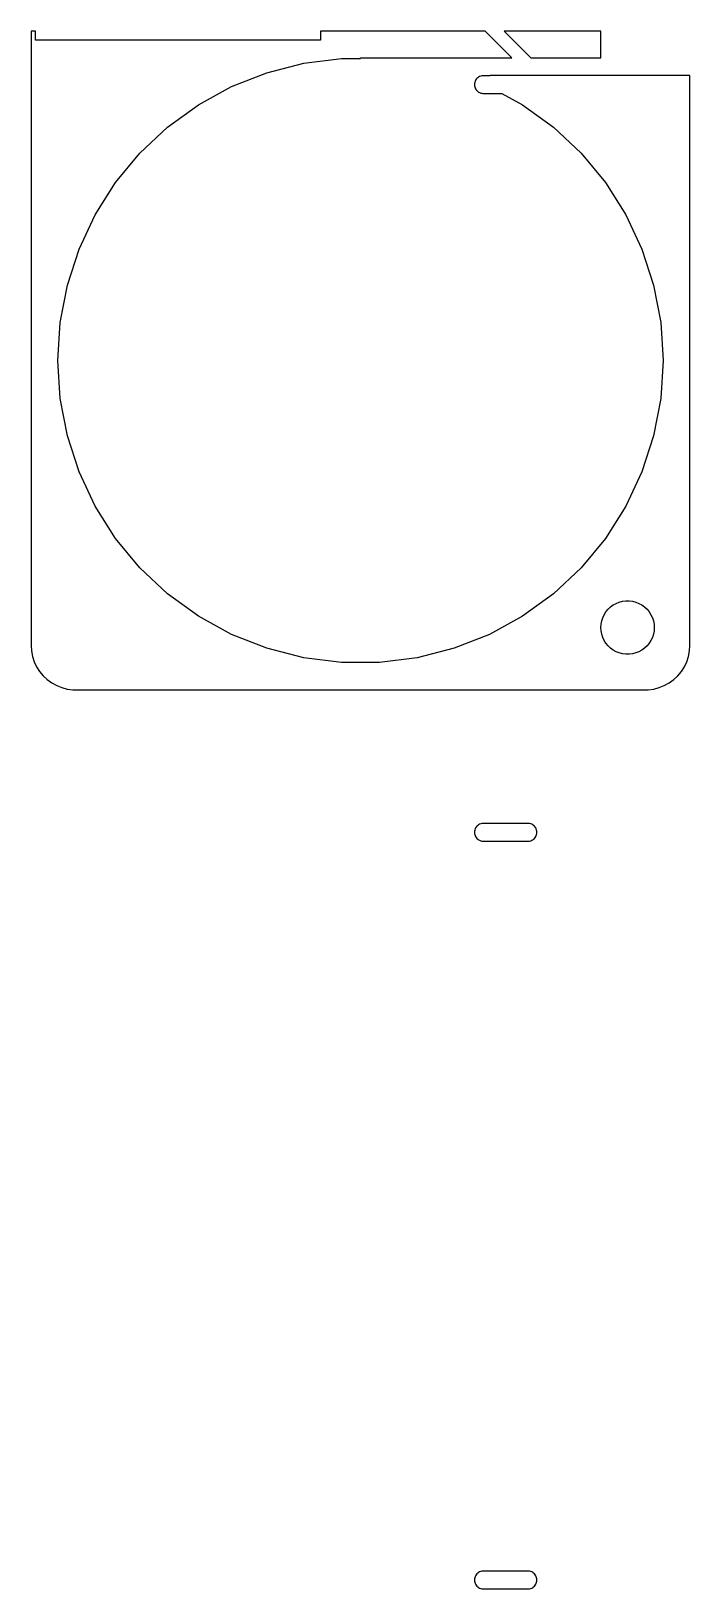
# Model space of a CAD drawing. Header units: metres. Extents: x -37 to 37, y 30 to 205.
import ezdxf

# ---------------------------------------------------------------- set-up
doc = ezdxf.new("R2010")
doc.units = ezdxf.units.M

msp = doc.modelspace()

# ---------------------------------------------------------------- linework, layer by layer
for p, q in [((-36.5, 205), (-37, 205)), ((-37, 205), (-37, 136)), ((-36.5, 204), (-36.5, 205)), ((14.0099, 204.99), (-4.5, 204.99)), ((-4.5, 204.99), (-4.5, 204)), ((17, 202), (14.0099, 204.99)), ((27, 204.99), (16.1312, 204.99)), ((16.1312, 204.99), (19.1213, 202)), ((27, 202), (27, 204.99)), ((-4.5, 204), (-36.5, 204)), ((-10.5066, 200.336), (-6.371, 201.398)), ((-6.371, 201.398), (-2.1349, 201.933)), ((-2.1349, 201.933), (0, 201.933)), ((0, 201.933), (0, 202)), ((0, 202), (17, 202)), ((19.1213, 202), (27, 202)), ((-14.4765, 198.764), (-10.5066, 200.336)), ((13.002, 199.588), (12.9347, 199.482)), ((13.082, 199.685), (13.002, 199.588)), ((13.1736, 199.771), (13.082, 199.685)), ((13.2752, 199.844), (13.1736, 199.771)), ((13.3852, 199.905), (13.2752, 199.844)), ((13.502, 199.951), (13.3852, 199.905)), ((13.6236, 199.982), (13.502, 199.951)), ((13.7482, 199.998), (13.6236, 199.982)), ((14.561, 199.998), (13.7482, 199.998)), ((37, 200), (14.561, 200)), ((14.561, 200), (14.561, 199.998)), ((37, 136), (37, 200)), ((-18.2181, 196.707), (-14.4765, 198.764)), ((12.8189, 199.125), (12.811, 199)), ((12.811, 199), (12.8189, 198.875)), ((12.8424, 199.249), (12.8189, 199.125)), ((12.8189, 198.875), (12.8424, 198.751)), ((12.8812, 199.368), (12.8424, 199.249)), ((12.8424, 198.751), (12.8812, 198.632)), ((12.9347, 199.482), (12.8812, 199.368)), ((12.8812, 198.632), (12.9347, 198.518)), ((12.9347, 198.518), (13.002, 198.412)), ((13.002, 198.412), (13.082, 198.315)), ((13.082, 198.315), (13.1736, 198.229)), ((13.1736, 198.229), (13.2752, 198.156)), ((13.2752, 198.156), (13.3852, 198.095)), ((13.3852, 198.095), (13.502, 198.049)), ((13.502, 198.049), (13.6236, 198.018)), ((13.6236, 198.018), (13.7482, 198.002)), ((13.7482, 198.002), (15.8628, 198.002)), ((15.8628, 198.002), (18.2181, 196.707)), ((-21.6724, 194.197), (-18.2181, 196.707)), ((18.2181, 196.707), (21.6724, 194.197)), ((-24.7849, 191.275), (-21.6724, 194.197)), ((21.6724, 194.197), (24.7849, 191.275)), ((-27.5066, 187.985), (-24.7849, 191.275)), ((24.7849, 191.275), (27.5066, 187.985)), ((-29.7944, 184.38), (-27.5066, 187.985)), ((27.5066, 187.985), (29.7944, 184.38)), ((-31.6124, 180.516), (-29.7944, 184.38)), ((29.7944, 184.38), (31.6124, 180.516)), ((-32.9318, 176.455), (-31.6124, 180.516)), ((31.6124, 180.516), (32.9318, 176.455)), ((-33.7319, 172.261), (-32.9318, 176.455)), ((32.9318, 176.455), (33.7319, 172.261)), ((-34, 168), (-33.7319, 172.261)), ((33.7319, 172.261), (34, 168)), ((-33.7319, 163.739), (-34, 168)), ((34, 168), (33.7319, 163.739)), ((-32.9318, 159.545), (-33.7319, 163.739)), ((33.7319, 163.739), (32.9318, 159.545)), ((-31.6124, 155.484), (-32.9318, 159.545)), ((32.9318, 159.545), (31.6124, 155.484)), ((-29.7944, 151.62), (-31.6124, 155.484)), ((31.6124, 155.484), (29.7944, 151.62)), ((-27.5066, 148.015), (-29.7944, 151.62)), ((29.7944, 151.62), (27.5066, 148.015)), ((-24.7849, 144.725), (-27.5066, 148.015)), ((27.5066, 148.015), (24.7849, 144.725)), ((-21.6724, 141.803), (-24.7849, 144.725)), ((24.7849, 144.725), (21.6724, 141.803)), ((-18.2181, 139.293), (-21.6724, 141.803)), ((21.6724, 141.803), (18.2181, 139.293)), ((27.5729, 139.763), (27.8131, 140.054)), ((27.8131, 140.054), (28.0877, 140.312)), ((28.0877, 140.312), (28.3925, 140.533)), ((28.3925, 140.533), (28.7227, 140.714)), ((28.7227, 140.714), (29.0729, 140.853)), ((29.0729, 140.853), (29.4379, 140.947)), ((29.4379, 140.947), (29.8116, 140.994)), ((29.8116, 140.994), (30.1884, 140.994)), ((30.1884, 140.994), (30.5621, 140.947)), ((30.5621, 140.947), (30.927, 140.853)), ((30.927, 140.853), (31.2773, 140.714)), ((31.2773, 140.714), (31.6075, 140.533)), ((31.6075, 140.533), (31.9123, 140.312)), ((31.9123, 140.312), (32.1869, 140.054)), ((32.1869, 140.054), (32.427, 139.763)), ((-14.4765, 137.236), (-18.2181, 139.293)), ((18.2181, 139.293), (14.4765, 137.236)), ((27, 138), (27.0237, 138.376)), ((27.0237, 138.376), (27.0942, 138.746)), ((27.0942, 138.746), (27.2107, 139.104)), ((27.2107, 139.104), (27.3711, 139.445)), ((27.3711, 139.445), (27.5729, 139.763)), ((32.427, 139.763), (32.6289, 139.445)), ((32.6289, 139.445), (32.7893, 139.104)), ((32.7893, 139.104), (32.9057, 138.746)), ((32.9057, 138.746), (32.9763, 138.376)), ((32.9763, 138.376), (33, 138)), ((-10.5066, 135.664), (-14.4765, 137.236)), ((14.4765, 137.236), (10.5066, 135.664)), ((27.0237, 137.624), (27, 138)), ((27.0942, 137.254), (27.0237, 137.624)), ((27.2107, 136.896), (27.0942, 137.254)), ((27.3711, 136.555), (27.2107, 136.896)), ((27.5729, 136.237), (27.3711, 136.555)), ((32.6289, 136.555), (32.427, 136.237)), ((32.7893, 136.896), (32.6289, 136.555)), ((32.9057, 137.254), (32.7893, 136.896)), ((32.9763, 137.624), (32.9057, 137.254)), ((33, 138), (32.9763, 137.624)), ((-37, 136), (-36.9606, 135.373)), ((-36.9606, 135.373), (-36.8429, 134.757)), ((-36.8429, 134.757), (-36.6489, 134.159)), ((-6.371, 134.602), (-10.5066, 135.664)), ((10.5066, 135.664), (6.371, 134.602)), ((27.8131, 135.946), (27.5729, 136.237)), ((28.0877, 135.688), (27.8131, 135.946)), ((28.3925, 135.467), (28.0877, 135.688)), ((28.7227, 135.286), (28.3925, 135.467)), ((29.0729, 135.147), (28.7227, 135.286)), ((29.4379, 135.053), (29.0729, 135.147)), ((29.8116, 135.006), (29.4379, 135.053)), ((30.1884, 135.006), (29.8116, 135.006)), ((30.5621, 135.053), (30.1884, 135.006)), ((30.927, 135.147), (30.5621, 135.053)), ((31.2773, 135.286), (30.927, 135.147)), ((31.6075, 135.467), (31.2773, 135.286)), ((31.9123, 135.688), (31.6075, 135.467)), ((32.1869, 135.946), (31.9123, 135.688)), ((32.427, 136.237), (32.1869, 135.946)), ((36.6489, 134.159), (36.8429, 134.757)), ((36.8429, 134.757), (36.9606, 135.373)), ((36.9606, 135.373), (37, 136)), ((-36.6489, 134.159), (-36.3815, 133.591)), ((-36.3815, 133.591), (-36.0451, 133.061)), ((-36.0451, 133.061), (-35.6448, 132.577)), ((-2.1349, 134.067), (-6.371, 134.602)), ((2.1349, 134.067), (-2.1349, 134.067)), ((6.371, 134.602), (2.1349, 134.067)), ((35.6448, 132.577), (36.0451, 133.061)), ((36.0451, 133.061), (36.3815, 133.591)), ((36.3815, 133.591), (36.6489, 134.159)), ((-35.6448, 132.577), (-35.1871, 132.147)), ((-35.1871, 132.147), (-34.6791, 131.778)), ((-34.6791, 131.778), (-34.1289, 131.476)), ((-34.1289, 131.476), (-33.5451, 131.245)), ((33.5451, 131.245), (34.1289, 131.476)), ((34.1289, 131.476), (34.6791, 131.778)), ((34.6791, 131.778), (35.1871, 132.147)), ((35.1871, 132.147), (35.6448, 132.577)), ((-33.5451, 131.245), (-32.9369, 131.089)), ((-32.9369, 131.089), (-32.3139, 131.01)), ((-32.3139, 131.01), (32.3139, 131.01)), ((32.3139, 131.01), (32.9369, 131.089)), ((32.9369, 131.089), (33.5451, 131.245)), ((13.002, 115.588), (12.9347, 115.482)), ((13.082, 115.685), (13.002, 115.588)), ((13.1736, 115.771), (13.082, 115.685)), ((13.2752, 115.844), (13.1736, 115.771)), ((13.3852, 115.905), (13.2752, 115.844)), ((13.502, 115.951), (13.3852, 115.905)), ((13.6236, 115.982), (13.502, 115.951)), ((13.7482, 115.998), (13.6236, 115.982)), ((18.8738, 115.998), (13.7482, 115.998)), ((18.9984, 115.982), (18.8738, 115.998)), ((19.12, 115.951), (18.9984, 115.982)), ((19.2368, 115.905), (19.12, 115.951)), ((19.3468, 115.844), (19.2368, 115.905)), ((19.4484, 115.771), (19.3468, 115.844)), ((19.54, 115.685), (19.4484, 115.771)), ((19.62, 115.588), (19.54, 115.685)), ((19.6873, 115.482), (19.62, 115.588)), ((12.8189, 115.125), (12.811, 115)), ((12.811, 115), (12.8189, 114.875)), ((12.8424, 115.249), (12.8189, 115.125)), ((12.8189, 114.875), (12.8424, 114.751)), ((12.8812, 115.368), (12.8424, 115.249)), ((12.8424, 114.751), (12.8812, 114.632)), ((12.9347, 115.482), (12.8812, 115.368)), ((12.8812, 114.632), (12.9347, 114.518)), ((12.9347, 114.518), (13.002, 114.412)), ((13.002, 114.412), (13.082, 114.315)), ((13.082, 114.315), (13.1736, 114.229)), ((13.1736, 114.229), (13.2752, 114.156)), ((13.2752, 114.156), (13.3852, 114.095)), ((13.3852, 114.095), (13.502, 114.049)), ((13.502, 114.049), (13.6236, 114.018)), ((13.6236, 114.018), (13.7482, 114.002)), ((13.7482, 114.002), (18.8738, 114.002)), ((18.8738, 114.002), (18.9984, 114.018)), ((18.9984, 114.018), (19.12, 114.049)), ((19.12, 114.049), (19.2368, 114.095)), ((19.2368, 114.095), (19.3468, 114.156)), ((19.3468, 114.156), (19.4484, 114.229)), ((19.4484, 114.229), (19.54, 114.315)), ((19.54, 114.315), (19.62, 114.412)), ((19.62, 114.412), (19.6873, 114.518)), ((19.7408, 115.368), (19.6873, 115.482)), ((19.6873, 114.518), (19.7408, 114.632)), ((19.7796, 115.249), (19.7408, 115.368)), ((19.7408, 114.632), (19.7796, 114.751)), ((19.8031, 115.125), (19.7796, 115.249)), ((19.7796, 114.751), (19.8031, 114.875)), ((19.811, 115), (19.8031, 115.125)), ((19.8031, 114.875), (19.811, 115)), ((13.002, 31.5878), (12.9347, 31.4818)), ((13.082, 31.6845), (13.002, 31.5878)), ((13.1736, 31.7705), (13.082, 31.6845)), ((13.2752, 31.8443), (13.1736, 31.7705)), ((13.3852, 31.9048), (13.2752, 31.8443)), ((13.502, 31.951), (13.3852, 31.9048)), ((13.6236, 31.9823), (13.502, 31.951)), ((13.7482, 31.998), (13.6236, 31.9823)), ((18.8738, 31.998), (13.7482, 31.998)), ((18.9984, 31.9823), (18.8738, 31.998)), ((19.12, 31.951), (18.9984, 31.9823)), ((19.2368, 31.9048), (19.12, 31.951)), ((19.3468, 31.8443), (19.2368, 31.9048)), ((19.4484, 31.7705), (19.3468, 31.8443)), ((19.54, 31.6845), (19.4484, 31.7705)), ((19.62, 31.5878), (19.54, 31.6845)), ((19.6873, 31.4818), (19.62, 31.5878)), ((12.8189, 31.1253), (12.811, 31)), ((12.811, 31), (12.8189, 30.8747)), ((12.8424, 31.2487), (12.8189, 31.1253)), ((12.8189, 30.8747), (12.8424, 30.7513)), ((12.8812, 31.3681), (12.8424, 31.2487)), ((12.8424, 30.7513), (12.8812, 30.6319)), ((12.9347, 31.4818), (12.8812, 31.3681)), ((12.8812, 30.6319), (12.9347, 30.5182)), ((12.9347, 30.5182), (13.002, 30.4122)), ((13.002, 30.4122), (13.082, 30.3154)), ((13.082, 30.3154), (13.1736, 30.2295)), ((13.1736, 30.2295), (13.2752, 30.1557)), ((13.2752, 30.1557), (13.3852, 30.0952)), ((13.3852, 30.0952), (13.502, 30.0489)), ((13.502, 30.0489), (13.6236, 30.0177)), ((13.6236, 30.0177), (13.7482, 30.002)), ((13.7482, 30.002), (18.8738, 30.002)), ((18.8738, 30.002), (18.9984, 30.0177)), ((18.9984, 30.0177), (19.12, 30.0489)), ((19.12, 30.0489), (19.2368, 30.0952)), ((19.2368, 30.0952), (19.3468, 30.1557)), ((19.3468, 30.1557), (19.4484, 30.2295)), ((19.4484, 30.2295), (19.54, 30.3154)), ((19.54, 30.3154), (19.62, 30.4122)), ((19.62, 30.4122), (19.6873, 30.5182)), ((19.7408, 31.3681), (19.6873, 31.4818)), ((19.6873, 30.5182), (19.7408, 30.6319)), ((19.7796, 31.2487), (19.7408, 31.3681)), ((19.7408, 30.6319), (19.7796, 30.7513)), ((19.8031, 31.1253), (19.7796, 31.2487)), ((19.7796, 30.7513), (19.8031, 30.8747)), ((19.811, 31), (19.8031, 31.1253)), ((19.8031, 30.8747), (19.811, 31))]:
    msp.add_line(p, q)

doc.saveas('drawing.dxf')
